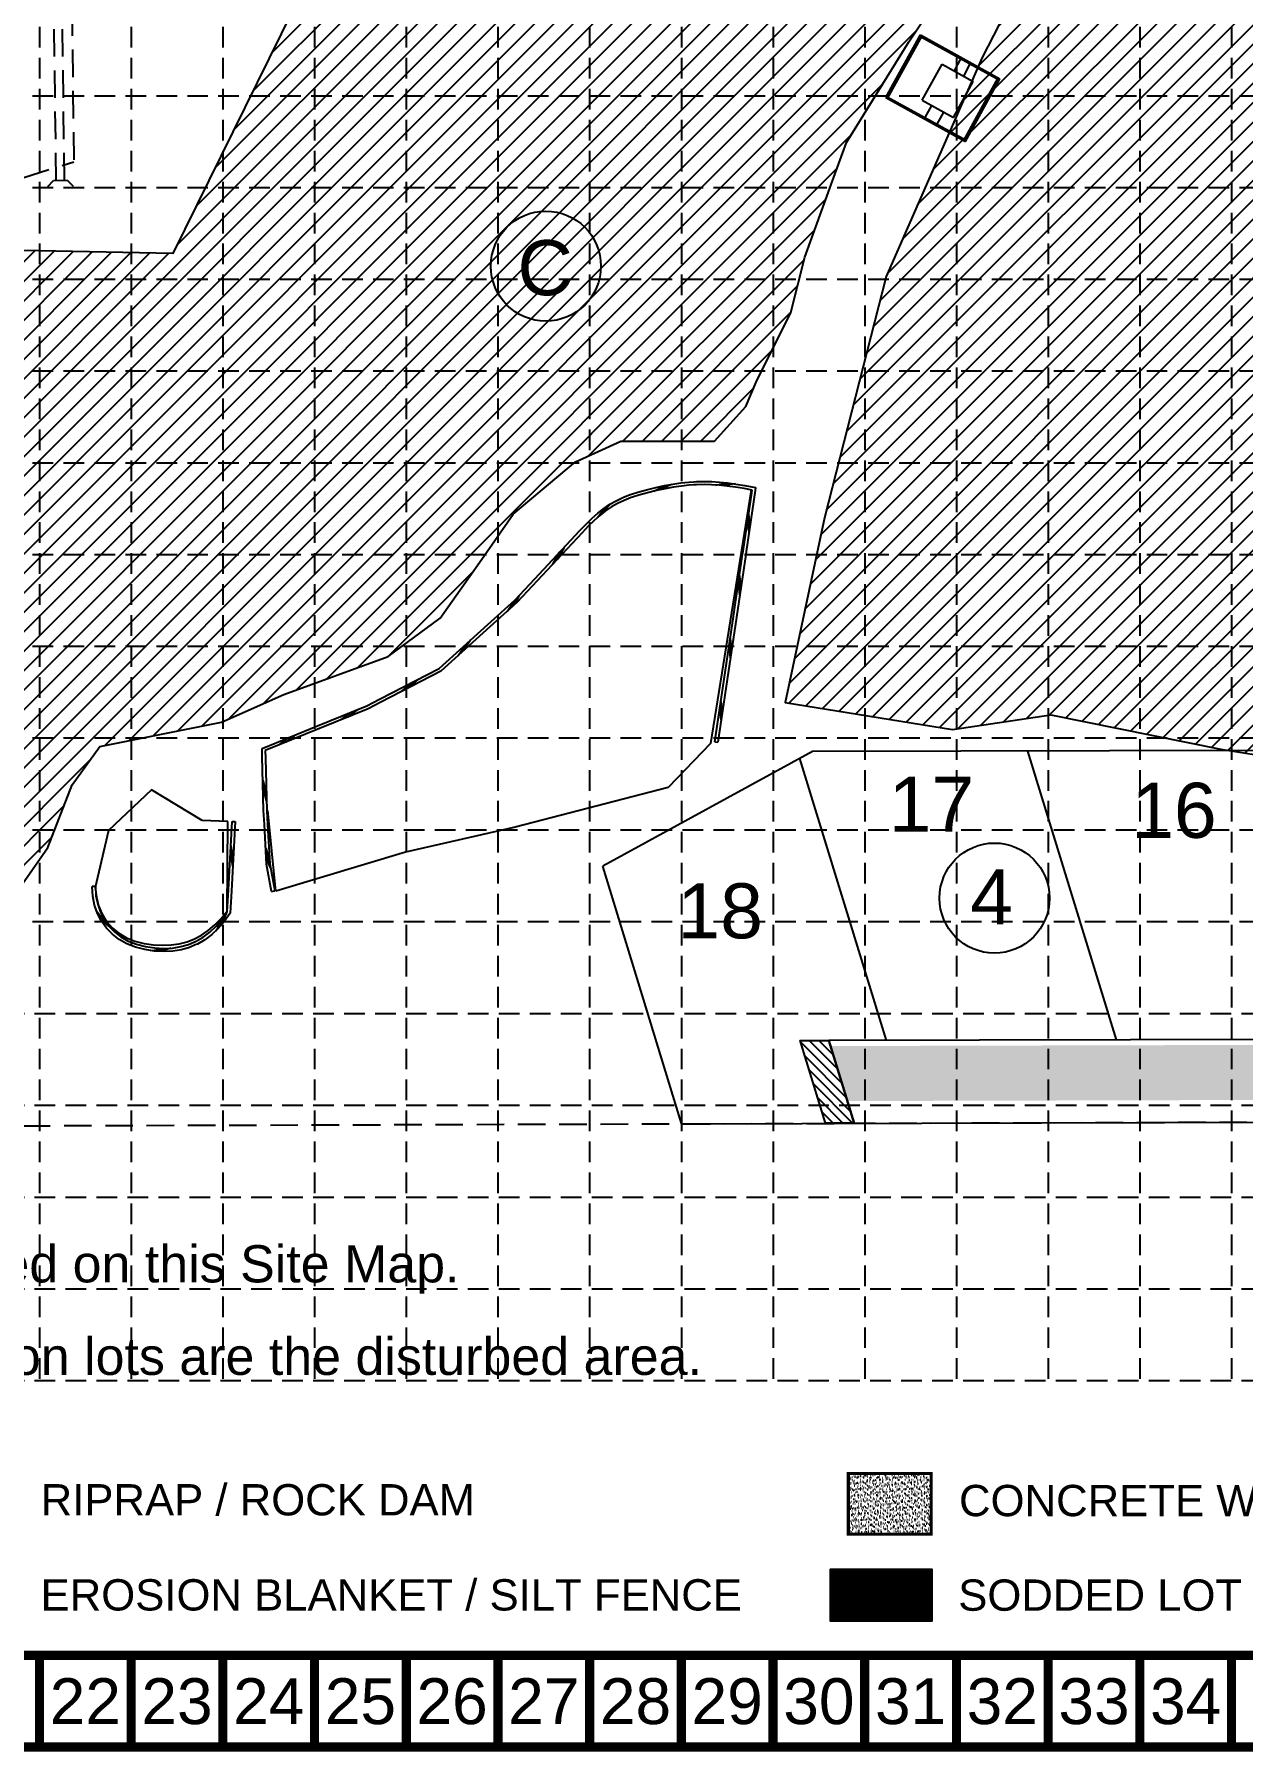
# Model space of a CAD drawing. Header units: feet. Extents: x 8623 to 10760, y 1981 to 3317.
# Drawn here: x 9356 to 9796, y 1981 to 2605 of the extents above; entities that cross this region are included whole.
import ezdxf
from ezdxf.enums import TextEntityAlignment as Align

# ---------------------------------------------------------------- set-up
doc = ezdxf.new("R2010")
doc.units = ezdxf.units.FT
doc.header["$LTSCALE"] = 40
doc.header["$MEASUREMENT"] = 0
doc.linetypes.add('DASHED', pattern=[0.75, 0.5, -0.25])
doc.linetypes.add('HIDDEN', pattern=[0.375, 0.25, -0.125])
doc.layers.get('0').update_dxf_attribs({"linetype": 'CONTINUOUS'})
for name, color, linetype in [('$-EXIST_LOT', 254, 'HIDDEN'), ('$-title', 2, 'CONTINUOUS'), ('$-xstm-undr', 7, 'HIDDEN'), ('1 BLOCK NUMBERS', 7, 'CONTINUOUS'), ('1 POND', 5, 'CONTINUOUS'), ('BASE', 7, 'CONTINUOUS'), ('C-PROP-LN', 5, 'CONTINUOUS'), ('C-TOPO', 5, 'CONTINUOUS'), ('egsu-conc-HTCH', 1, 'CONTINUOUS'), ('egsu-lot_line2', 4, 'CONTINUOUS'), ('GRID', 254, 'DASHED'), ('L-WALK', 5, 'CONTINUOUS'), ('LEGEND', 7, 'CONTINUOUS'), ('lot_number2', 3, 'CONTINUOUS'), ('U-STRM_UNDR', 2, 'CONTINUOUS')]:
    doc.layers.add(name, color=color, linetype=linetype)
doc.styles.add("L200'", font='ARIAL.TTF', dxfattribs={"height": 0.001969})
doc.styles.get("Standard").update_dxf_attribs({"font": 'ARIAL.TTF'})

# ---------------------------------------------------------------- blocks, each defined once
blk = doc.blocks.new('DOT-1', base_point=(100, 100))
blk.add_point((100, 100))

msp = doc.modelspace()

# ---------------------------------------------------------------- hatches: boundary and pattern name
at = {"layer": '$-title'}
h = msp.add_hatch(dxfattribs=at)
h.set_pattern_fill('ANSI31', scale=20, angle=90, style=0)
h.set_pattern_definition([(135, (3981.3127, -136.9641), (-1.767767, -1.767767), [])])
h.paths.add_polyline_path([(9645.25, 2239.06), (9654.46, 2209.08), (9644, 2209.05), (9634.8, 2239.03)])
at = {"layer": '1 POND'}
h = msp.add_hatch(dxfattribs=at)
h.set_pattern_fill('ANSI31', color=256, scale=40, style=0)
h.paths.add_polyline_path([(9690.78, 2639.81), (9617.56, 2617.1), (9586, 2618.36), (9558.22, 2627.2), (9540.55, 2641.07), (9521.61, 2654.95), (9496.36, 2656.21), (9480.95, 2648.74), (9463.64, 2640.29), (9406.73, 2525.01), (9279.23, 2527.53), (9242.62, 2533.84), (9230, 2545.19), (9223.68, 2557.81), (9204.75, 2571.68), (9173.19, 2589.35), (9160.56, 2603.23), (9147.94, 2618.36), (9139.1, 2625.93), (9122.69, 2627.2), (9092.39, 2625.93), (9083.56, 2620.89), (9075.98, 2601.96), (9091.13, 2593.13), (9097.44, 2575.47), (9101.23, 2227.26), (9348.66, 2227.26), (9343.61, 2284.04), (9361.29, 2309.27), (9370.12, 2331.98), (9380.22, 2345.86), (9424.41, 2354.69), (9447.13, 2364.78), (9485, 2378.66), (9503.94, 2392.54), (9519.09, 2413.98), (9530.45, 2430.38), (9553.17, 2449.31), (9569.58, 2456.88), (9603.67, 2456.88), (9615.03, 2469.49), (9618.82, 2478.33), (9631.44, 2503.56), (9636.49, 2523.74), (9646.59, 2551.5), (9651.64, 2565.38), (9674.36, 2601.96), (9679.41, 2609.53), (9685.73, 2617.1)])
h.paths.add_polyline_path([(10049.27, 2765), (9921.91, 2808.23), (9799.04, 2753.66), (9765.08, 2719.37), (9748.36, 2688.35), (9700.93, 2596.23), (9666.03, 2516.63), (9643.65, 2428.99), (9629.34, 2361.91), (9690.19, 2352.08), (9725.98, 2357.44), (9787.73, 2344.92), (9827.11, 2338.66), (9841.43, 2318.09), (9856.64, 2316.3), (9860.22, 2344.03), (9860.22, 2361.02), (9851.27, 2396.79), (9828, 2421.83), (9831.58, 2442.4), (9844.11, 2457.61), (9871.85, 2491.59), (9873.64, 2507.69), (9878.12, 2522.89), (9914.81, 2555.09), (9928.23, 2564.03), (9989.98, 2616.8), (10042.78, 2682.09), (10056.2, 2722.33), (10049.94, 2756.31)])
h.paths.add_polyline_path([(10114.49, 3227.95), (10106.3, 3204.75), (10104.93, 3184.29), (10115.85, 3165.18), (10117.9, 3148.81), (10106.98, 3133.8), (10091.96, 3111.29), (10100.84, 3097.65), (10125.41, 3085.37), (10137.01, 3081.95), (10165, 3075.13), (10166.37, 3079.91), (10190.26, 3055.35), (10220.98, 3046.48), (10259.21, 3062.17), (10261.25, 3062.85), (10263.3, 3048.53), (10262.62, 3034.88), (10266.72, 3023.97), (10283.1, 3014.42), (10289.24, 3014.42), (10294.02, 3017.83), (10306.31, 3024.65), (10309.72, 3042.39), (10302.21, 3053.3), (10289.24, 3073.77), (10283.78, 3085.37), (10278.32, 3112.65), (10272.86, 3122.2), (10255.11, 3134.48), (10251.01, 3139.94), (10246.92, 3154.95), (10229.85, 3163.14), (10225.07, 3165.87), (10223.03, 3167.91), (10220.3, 3185.65), (10218.93, 3227.95), (10118.58, 3226.58)])
at = {"layer": 'BASE'}
h = msp.add_hatch(dxfattribs=at)
h.set_pattern_fill('AR-SAND', color=30, scale=0.879147, style=0)
h.set_pattern_definition([(37.5, (10396.2632, 1993.8114), (-0.0553804, 1.6939605), [0, -1.3363028, 0, -1.4945492, 0, -1.4286132]), (7.5, (10396.2632, 1993.8114), (1.555893, 2.48108), [0, -0.7209002, 0, -1.2044308, 0, -0.461552]), (327.5, (10395.1818, 1993.8114), (2.737787, 0.004975), [0, -0.4395733, 0, -1.5824638, 0, -2.0659944]), (317.5, (10395.1818, 1993.8114), (2.642826, 0.7716055), [0, -0.2197866, 0, -1.037393, 0, -1.1868479])])
h.paths.add_polyline_path([(9682.42, 2059.75), (9682.42, 2081.73), (9652.33, 2081.73), (9652.33, 2059.75)])
at = {"layer": 'egsu-conc-HTCH'}
h = msp.add_hatch(dxfattribs=at)
h.set_pattern_fill('AR-CONC', scale=1.2, style=0)
h.set_pattern_definition([(50, (3981.313, -136.964), (8.607122, -0.753026), [0.9, -9.9]), (355, (3981.313, -136.964), (-1.665016, 9.026306), [0.72, -7.92]), (100.4514, (3982.03, -137.027), (6.942113, 8.273275), [0.764882, -8.413705]), (46.1842, (3981.313, -134.564), (12.806893, -1.986228), [1.35, -14.85]), (96.6356, (3982.38, -134.73), (11.215952, 11.689414), [1.147323, -12.620556]), (351.1842, (3981.313, -134.564), (11.215943, 11.689423), [1.08, -11.88]), (21, (3982.513, -135.164), (7.162885, -4.831427), [0.9, -9.9]), (326, (3982.513, -135.164), (2.919784, 8.7018), [0.72, -7.92]), (71.4514, (3983.11, -135.567), (10.082672, 3.870366), [0.764882, -8.413705]), (37.5, (3981.3127, -136.964), (0.1459183, 3.9947262), [0, -7.824, 0, -8.04, 0, -7.95]), (7.5, (3981.3127, -136.964), (3.1568344, 4.7329405), [0, -4.584, 0, -7.644, 0, -3.03]), (327.5, (3978.6367, -136.964), (6.4058692, -0.2706585), [0, -3, 0, -9.36, 0, -12.42]), (317.5, (3977.437, -136.964), (6.998234, 1.20126), [0, -3.9, 0, -6.216, 0, -8.82])])
edge = h.paths.add_edge_path()
edge.add_line((9837.03, 2237.58), (9646.13, 2237.06))
edge.add_line((9646.13, 2237.06), (9652.26, 2217.08))
edge.add_line((9652.26, 2217.08), (9837.08, 2217.58))
edge.add_arc((9836.96, 2262.58), 45, 270.15589, 305.94382)
edge.add_line((9863.37, 2226.15), (9871.21, 2231.83))
edge.add_arc((9874.15, 2227.79), 5, 52.38428, 125.94382, ccw=False)
edge.add_arc((9906.5, 2269.77), 48, 199.50336, 232.38428, ccw=False)
edge.add_arc((9856.54, 2252.07), 5, -54.05618, 19.50336, ccw=False)
edge.add_line((9859.48, 2248.03), (9851.63, 2242.34))
edge.add_arc((9836.96, 2262.58), 25, 270.15589, 305.94382, ccw=False)
at = {"layer": 'LEGEND'}
h = msp.add_hatch(dxfattribs=at)
h.set_pattern_fill('ANSI31', color=2, scale=87.812858, style=0)
h.set_pattern_definition([(45, (9601.212, 1981.798), (-7.7616, 7.7616), [])])
h.paths.add_polyline_path([(9645.72, 2046.87), (9645.72, 2045.76), (9645.72, 2028.17), (9682.86, 2028.17), (9682.86, 2046.87)])
h = msp.add_hatch(dxfattribs=at)
h.set_pattern_fill('ANSI31', color=2, scale=4.390643, style=0)
h.set_pattern_definition([(45, (9601.2125, 1981.79826), (-0.3880817, 0.3880817), [])])
h.paths.add_polyline_path([(9645.72, 2046.87), (9645.72, 2045.76), (9645.72, 2028.17), (9682.86, 2028.17), (9682.86, 2046.87)])

# ---------------------------------------------------------------- linework, layer by layer
at = {"layer": '$-EXIST_LOT', "color": 253}
for p, q in [((9362.22, 3229.06), (9370.78, 2558.35)), ((9294.89, 2534.82), (9370.78, 2558.35)), ((10352.23, 2210.98), (8965.71, 2206.82))]:
    msp.add_line(p, q, dxfattribs=at)
at = {"layer": '$-title', "color": 7}
msp.add_lwpolyline([(9645.25, 2239.06), (9654.46, 2209.08), (9644, 2209.05), (9634.8, 2239.03)], close=True, dxfattribs=at)
at = {"layer": '$-xstm-undr', "color": 5}
for p, q in [((9364.37, 2551.58), (9359.51, 2931.67)), ((9367.37, 2551.61), (9362.51, 2931.71))]:
    msp.add_line(p, q, dxfattribs=at)
at = {"layer": '1 BLOCK NUMBERS', "color": 7}
for centre in [(9542.38, 2520.46), (9705.48, 2290.83)]:
    msp.add_circle(centre, 20, dxfattribs=at)
at = {"layer": '1 POND'}
for points in [[(9748.36, 2688.35), (9700.93, 2596.23), (9666.03, 2516.63), (9643.65, 2428.99), (9629.34, 2361.91), (9690.19, 2352.08), (9725.98, 2357.44), (9787.73, 2344.92), (9827.11, 2338.66), (9841.43, 2318.09), (9856.64, 2316.3), (9860.22, 2344.03), (9860.22, 2361.02), (9851.27, 2396.79), (9828, 2421.83), (9831.58, 2442.4), (9844.11, 2457.61), (9871.85, 2491.59), (9873.64, 2507.69), (9878.12, 2522.89), (9914.81, 2555.09), (9928.23, 2564.03), (9989.98, 2616.8)], [(9463.64, 2640.29), (9406.73, 2525.01), (9279.23, 2527.53)], [(9343.61, 2284.04), (9361.29, 2309.27), (9370.12, 2331.98), (9380.22, 2345.86), (9424.41, 2354.69), (9447.13, 2364.78), (9485, 2378.66), (9503.94, 2392.54), (9519.09, 2413.98), (9530.45, 2430.38), (9553.17, 2449.31), (9569.58, 2456.88), (9603.67, 2456.88), (9615.03, 2469.49), (9618.82, 2478.33), (9631.44, 2503.56), (9636.49, 2523.74), (9646.59, 2551.5), (9651.64, 2565.38), (9674.36, 2601.96), (9679.41, 2609.53)]]:
    msp.add_lwpolyline(points, dxfattribs=at)
at = {"layer": 'BASE', "const_width": 3.33}
for points in [[(8624.96, 1982.36), (10758.29, 1982.36), (10758.29, 3315.69), (8624.96, 3315.69)], [(8658.29, 2015.69), (10724.96, 2015.69), (10724.96, 3282.36), (8658.29, 3282.36)]]:
    msp.add_lwpolyline(points, close=True, dxfattribs=at)
at = {"layer": 'BASE', "color": 30, "const_width": 1.1}
msp.add_lwpolyline([(9652.33, 2059.75), (9682.42, 2059.75), (9682.42, 2081.73), (9652.33, 2081.73)], close=True, dxfattribs=at)
at = {"layer": 'BASE', "const_width": 3.33}
for points in [[(9358.29, 1982.36), (9358.29, 2015.69)], [(9391.63, 1982.36), (9391.63, 2015.69)], [(9424.96, 1982.36), (9424.96, 2015.69)], [(9458.29, 1982.36), (9458.29, 2015.69)], [(9491.63, 1982.36), (9491.63, 2015.69)], [(9524.96, 1982.36), (9524.96, 2015.69)], [(9558.29, 1982.36), (9558.29, 2015.69)], [(9591.63, 1982.36), (9591.63, 2015.69)], [(9624.96, 1982.36), (9624.96, 2015.69)], [(9658.29, 1982.36), (9658.29, 2015.69)], [(9691.63, 1982.36), (9691.63, 2015.69)], [(9724.96, 1982.36), (9724.96, 2015.69)], [(9758.29, 1982.36), (9758.29, 2015.69)], [(9791.63, 1982.36), (9791.63, 2015.69)]]:
    msp.add_lwpolyline(points, dxfattribs=at)
at = {"layer": 'C-PROP-LN', "color": 7}
msp.add_line((9591.96, 2208.77), (10352.49, 2211.18), dxfattribs=at)
at = {"layer": 'C-TOPO', "color": 7}
for p, q in [((9578.99, 2439.22), (9582.36, 2440.02)), ((9582.36, 2440.02), (9585.54, 2440.69)), ((9582.55, 2439.17), (9585.56, 2440.62)), ((9585.67, 2440.06), (9583.8, 2439.16)), ((9585.54, 2440.69), (9588.57, 2441.24)), ((9585.56, 2440.62), (9585.83, 2440.74)), ((9588.1, 2441.16), (9585.67, 2440.06)), ((9588.76, 2440.12), (9585.76, 2439.57)), ((9588.57, 2441.24), (9591.48, 2441.67)), ((9591.63, 2440.54), (9588.76, 2440.12)), ((9591.48, 2441.67), (9594.32, 2441.97)), ((9594.41, 2440.84), (9591.63, 2440.54)), ((9594.32, 2441.97), (9596.15, 2442.1)), ((9596.22, 2440.96), (9594.41, 2440.84)), ((9596.15, 2442.1), (9597.1, 2442.16)), ((9597.15, 2441.02), (9596.22, 2440.96)), ((9597.1, 2442.16), (9599.87, 2442.22)), ((9599.87, 2441.08), (9597.15, 2441.02)), ((9599.87, 2442.22), (9602.66, 2442.16)), ((9602.61, 2441.02), (9599.87, 2441.08)), ((9605.41, 2440.85), (9602.61, 2441.02)), ((9602.66, 2442.16), (9605.5, 2441.98)), ((9604.19, 2440.92), (9605.43, 2441.15)), ((9608.3, 2440.55), (9605.41, 2440.85)), ((9605.43, 2441.15), (9608.42, 2441.58)), ((9605.5, 2441.98), (9608.43, 2441.68)), ((9608.35, 2441.01), (9606.46, 2440.74)), ((9611.31, 2440.14), (9608.3, 2440.55)), ((9611.16, 2441.31), (9608.35, 2441.01)), ((9608.42, 2441.58), (9608.87, 2441.62)), ((9608.43, 2441.68), (9611.48, 2441.27)), ((9614.49, 2439.62), (9611.31, 2440.14)), ((9611.48, 2441.27), (9614.69, 2440.74)), ((9614.69, 2440.74), (9618.63, 2439.99)), ((9618.63, 2439.99), (9618.48, 2438.95)), ((9563.42, 2432.42), (9565.61, 2433.91)), ((9565.68, 2433.79), (9563.88, 2431.78)), ((9565.61, 2433.91), (9567.9, 2435.22)), ((9566.11, 2434.19), (9565.68, 2433.79)), ((9568.43, 2434.21), (9566.22, 2432.94)), ((9567.9, 2435.22), (9570.34, 2436.39)), ((9570.8, 2435.35), (9568.43, 2434.21)), ((9570.34, 2436.39), (9572.97, 2437.43)), ((9573.36, 2436.36), (9570.8, 2435.35)), ((9572.97, 2437.43), (9573.5, 2437.61)), ((9573.88, 2436.53), (9573.36, 2436.36)), ((9573.5, 2437.61), (9575.84, 2438.37)), ((9576.17, 2437.28), (9573.88, 2436.53)), ((9575.84, 2438.37), (9578.99, 2439.22)), ((9579.27, 2438.12), (9576.17, 2437.28)), ((9582.61, 2438.91), (9579.27, 2438.12)), ((9581.57, 2438.66), (9582.55, 2439.17)), ((9585.76, 2439.57), (9582.61, 2438.91)), ((9614.05, 2416.87), (9617.19, 2438.08)), ((9617.34, 2439.07), (9614.49, 2439.62)), ((9618.48, 2438.95), (9615.18, 2416.71)), ((9617.19, 2438.08), (9617.34, 2439.07)), ((9556.97, 2426.74), (9559.15, 2428.86)), ((9559.92, 2428.02), (9557.78, 2425.94)), ((9559.15, 2428.86), (9561.28, 2430.74)), ((9562.01, 2429.87), (9559.92, 2428.02)), ((9561.23, 2429.18), (9561.84, 2430.07)), ((9561.28, 2430.74), (9563.42, 2432.42)), ((9561.84, 2430.07), (9563.55, 2432.24)), ((9564.09, 2431.5), (9562.01, 2429.87)), ((9563.88, 2431.78), (9562.98, 2430.63)), ((9563.55, 2432.24), (9564.15, 2432.92)), ((9566.22, 2432.94), (9564.09, 2431.5)), ((9616.23, 2423.81), (9615.71, 2428.09)), ((9616.04, 2430.31), (9616.58, 2426.14)), ((9538.38, 2406.87), (9554.7, 2424.37)), ((9555.53, 2423.59), (9539.19, 2406.07)), ((9554.71, 2424.38), (9556.97, 2426.74)), ((9557.78, 2425.94), (9555.53, 2423.59)), ((9544.91, 2412.2), (9547.36, 2416.5)), ((9548.99, 2418.25), (9546.55, 2413.95)), ((9610.53, 2393.11), (9613.9, 2415.85)), ((9615.03, 2415.69), (9611.66, 2392.95)), ((9613.9, 2415.85), (9614.05, 2416.87)), ((9615.18, 2416.71), (9615.03, 2415.69)), ((9531.15, 2399.12), (9538.38, 2406.87)), ((9539.19, 2406.07), (9531.95, 2398.3)), ((9612.84, 2400.91), (9612.38, 2405.62)), ((9612.72, 2407.9), (9613.18, 2403.18)), ((9521.25, 2390.19), (9531.15, 2399.12)), ((9531.95, 2398.3), (9522.04, 2389.37)), ((9528.27, 2394.98), (9531.03, 2399)), ((9531.52, 2398.74), (9530.05, 2396.59)), ((9532.67, 2400.74), (9531.52, 2398.74)), ((9503.53, 2374.22), (9521.25, 2390.19)), ((9607.16, 2370.37), (9610.53, 2393.11)), ((9611.66, 2392.95), (9608.29, 2370.21)), ((9522.04, 2389.37), (9504.18, 2373.27)), ((9515.03, 2384.58), (9512.25, 2380.54)), ((9609.35, 2385.15), (9609.81, 2380.44)), ((9609.47, 2378.16), (9609.02, 2382.88)), ((9481.91, 2363.08), (9503.53, 2374.22)), ((9504.18, 2373.27), (9482.4, 2362.05)), ((9490, 2365.96), (9493.84, 2369.22)), ((9496.01, 2370.34), (9492.17, 2367.08)), ((9603.79, 2347.63), (9607.16, 2370.37)), ((9608.29, 2370.21), (9604.92, 2347.46)), ((9459.33, 2353.4), (9477.28, 2360.69)), ((9477.75, 2359.65), (9460.13, 2352.5)), ((9474.17, 2359.43), (9470.22, 2356.59)), ((9477.28, 2360.69), (9481.91, 2363.08)), ((9482.4, 2362.05), (9477.75, 2359.65)), ((9606.1, 2355.42), (9605.65, 2360.14)), ((9605.98, 2362.41), (9606.44, 2357.7)), ((9439.22, 2345.23), (9459.33, 2353.4)), ((9460.13, 2352.5), (9440.37, 2344.48)), ((9467.98, 2355.68), (9471.89, 2358.5)), ((9445.56, 2346.58), (9449.06, 2349.23)), ((9451.34, 2350.16), (9447.8, 2347.49)), ((9603.79, 2347.63), (9604.92, 2347.46)), ((9439.29, 2342.29), (9439.22, 2345.23)), ((9439.78, 2322.64), (9439.29, 2342.29)), ((9440.37, 2344.48), (9440.45, 2341.63)), ((9440.45, 2341.63), (9440.92, 2322.69)), ((9439.51, 2333.59), (9440.78, 2328.45)), ((9440.84, 2326.06), (9439.57, 2331.11)), ((9440.06, 2317.53), (9439.78, 2322.64)), ((9440.92, 2322.69), (9441.2, 2317.59)), ((9426.97, 2293.79), (9428.29, 2318.71)), ((9429.43, 2318.65), (9428.1, 2293.48)), ((9428.29, 2318.71), (9429.43, 2318.65)), ((9440.84, 2303.13), (9440.06, 2317.53)), ((9441.2, 2317.59), (9441.97, 2303.26)), ((9427.83, 2309.99), (9428.7, 2304.81)), ((9440.52, 2308.97), (9441.92, 2304.22)), ((9428.56, 2302.29), (9427.7, 2307.5)), ((9441.63, 2303.22), (9440.65, 2306.53)), ((9442.66, 2293.23), (9440.84, 2303.13)), ((9442.24, 2301.81), (9441.63, 2303.22)), ((9441.97, 2303.26), (9443.79, 2293.44)), ((9378.6, 2295.08), (9377.46, 2295.01)), ((9377.7, 2291.55), (9377.46, 2295.01)), ((9378.35, 2288.28), (9377.7, 2291.55)), ((9378.6, 2295.08), (9378.83, 2291.7)), ((9378.83, 2291.7), (9379.45, 2288.57)), ((9426.55, 2285.8), (9426.97, 2293.79)), ((9428.1, 2293.48), (9427.67, 2285.41)), ((9442.66, 2293.23), (9443.79, 2293.44)), ((9379.4, 2285.23), (9378.35, 2288.28)), ((9379.05, 2286.25), (9379.62, 2285.32)), ((9380.84, 2282.43), (9379.4, 2285.23)), ((9379.45, 2288.57), (9380.45, 2285.68)), ((9379.62, 2285.32), (9381.64, 2282.92)), ((9381.15, 2282.62), (9380.09, 2283.9)), ((9380.45, 2285.68), (9381.82, 2283.03)), ((9424.62, 2283.1), (9426.55, 2285.8)), ((9426.14, 2285.23), (9425.12, 2282.71)), ((9427.67, 2285.41), (9425.52, 2282.39)), ((9382.65, 2279.91), (9380.84, 2282.43)), ((9383.46, 2280.58), (9381.15, 2282.62)), ((9381.64, 2282.92), (9382.33, 2282.32)), ((9381.82, 2283.03), (9383.52, 2280.64)), ((9384.8, 2277.68), (9382.65, 2279.91)), ((9383.79, 2280.37), (9383.46, 2280.58)), ((9383.52, 2280.64), (9385.56, 2278.53)), ((9387.29, 2275.76), (9384.8, 2277.68)), ((9385.56, 2278.53), (9387.92, 2276.72)), ((9417.76, 2276.65), (9420.19, 2278.46)), ((9420.92, 2277.59), (9418.39, 2275.69)), ((9420.19, 2278.46), (9422.48, 2280.61)), ((9423.3, 2279.82), (9420.92, 2277.59)), ((9422.25, 2278.84), (9423.07, 2280.05)), ((9422.48, 2280.61), (9424.62, 2283.1)), ((9423.07, 2280.05), (9424.67, 2283.06)), ((9425.52, 2282.39), (9423.3, 2279.82)), ((9425.12, 2282.71), (9424.03, 2280.67)), ((9424.67, 2283.06), (9424.77, 2283.3)), ((9390.05, 2274.2), (9387.29, 2275.76)), ((9387.92, 2276.72), (9390.55, 2275.23)), ((9390.09, 2274.18), (9390.05, 2274.2)), ((9393.19, 2272.95), (9390.09, 2274.18)), ((9390.55, 2275.23), (9390.59, 2275.21)), ((9390.59, 2275.21), (9393.54, 2274.03)), ((9396.56, 2272.09), (9393.19, 2272.95)), ((9393.54, 2274.03), (9396.78, 2273.2)), ((9400.11, 2271.56), (9396.56, 2272.09)), ((9396.78, 2273.2), (9400.22, 2272.7)), ((9398.63, 2271.78), (9400.14, 2271.89)), ((9403.51, 2271.38), (9400.11, 2271.56)), ((9400.14, 2271.89), (9403.51, 2272.48)), ((9400.22, 2272.7), (9403.51, 2272.53)), ((9403.51, 2271.91), (9401.17, 2271.51)), ((9403.51, 2272.53), (9406.66, 2272.69)), ((9406.16, 2272.66), (9403.51, 2271.91)), ((9403.51, 2272.48), (9403.71, 2272.54)), ((9406.78, 2271.55), (9403.51, 2271.38)), ((9406.66, 2272.69), (9409.65, 2273.18)), ((9409.9, 2272.07), (9406.78, 2271.55)), ((9409.65, 2273.18), (9412.5, 2274.01)), ((9412.88, 2272.93), (9409.9, 2272.07)), ((9412.5, 2274.01), (9414.42, 2274.83)), ((9414.9, 2273.79), (9412.88, 2272.93)), ((9414.42, 2274.83), (9415.2, 2275.16)), ((9415.71, 2274.14), (9414.9, 2273.79)), ((9415.2, 2275.16), (9417.76, 2276.65)), ((9418.39, 2275.69), (9415.71, 2274.14))]:
    msp.add_line(p, q, dxfattribs=at)
at = {"layer": 'C-TOPO'}
msp.add_line((9510.47, 2378.94), (9513.25, 2382.98), dxfattribs=at)
at = {"layer": 'egsu-lot_line2', "color": 7}
for p, q in [((9639.26, 2344.04), (9563.03, 2302.39)), ((9666.15, 2239.11), (9634.69, 2341.55)), ((9801.17, 2344.48), (9639.26, 2344.04)), ((9749.77, 2239.34), (9717.55, 2344.25)), ((9591.74, 2208.91), (9563.03, 2302.39)), ((9854.62, 2239.63), (9645.25, 2239.06)), ((9654.46, 2209.08), (9645.25, 2239.06))]:
    msp.add_line(p, q, dxfattribs=at)
at = {"layer": 'GRID', "color": 253, "linetype": 'HIDDEN', "ltscale": 0.75}
for p, q in [((9358.29, 3282.36), (9358.29, 2115.55)), ((9391.63, 3282.36), (9391.63, 2115.55)), ((9424.96, 3282.36), (9424.96, 2115.55)), ((9458.29, 3282.36), (9458.29, 2115.55)), ((9491.63, 3282.36), (9491.63, 2115.55)), ((9524.96, 3282.36), (9524.96, 2115.55)), ((9558.29, 3282.36), (9558.29, 2115.55)), ((9591.63, 3282.36), (9591.63, 2115.55)), ((9624.96, 3282.36), (9624.96, 2115.55)), ((9658.29, 3282.36), (9658.29, 2115.55)), ((9691.63, 3282.36), (9691.63, 2115.55)), ((9724.96, 3282.36), (9724.96, 2115.55)), ((9758.29, 3282.36), (9758.29, 2115.55)), ((9791.63, 3282.36), (9791.63, 2115.55)), ((8658.29, 2582.36), (10724.96, 2582.36)), ((8658.29, 2549.03), (10724.96, 2549.03)), ((8658.29, 2515.69), (10724.96, 2515.69)), ((8658.29, 2482.36), (10724.96, 2482.36)), ((8658.29, 2449.03), (10724.96, 2449.03)), ((8658.29, 2415.69), (10724.96, 2415.69)), ((8658.29, 2382.36), (10724.96, 2382.36)), ((8658.29, 2349.03), (10724.96, 2349.03)), ((8658.29, 2315.69), (10724.96, 2315.69)), ((8658.29, 2282.36), (10724.96, 2282.36)), ((8659.04, 2248.88), (10725.71, 2248.88)), ((8659.04, 2215.55), (10725.71, 2215.55)), ((8659.04, 2182.21), (10725.71, 2182.21)), ((8659.04, 2148.88), (10725.71, 2148.88)), ((8659.04, 2115.55), (10725.71, 2115.55))]:
    msp.add_line(p, q, dxfattribs=at)
at = {"layer": 'L-WALK', "color": 7}
for p, q in [((9617.04, 2439.19), (9602.2, 2346.95)), ((9602.2, 2346.95), (9586.87, 2331.03)), ((9399.02, 2330.17), (9383.44, 2315.38)), ((9417.44, 2319.03), (9399.02, 2330.17)), ((9586.87, 2331.03), (9531.18, 2316.55)), ((9444.26, 2293.4), (9441.27, 2322.67)), ((9383.44, 2315.38), (9378.59, 2294.69)), ((9426.72, 2318.64), (9417.44, 2319.03)), ((9426.48, 2286.1), (9426.72, 2318.64)), ((9531.18, 2316.55), (9491.33, 2307.49)), ((9491.33, 2307.49), (9444.26, 2293.4)), ((9378.59, 2294.69), (9378.97, 2291.2)), ((9378.97, 2291.2), (9379.79, 2287.97)), ((9379.79, 2287.97), (9381.03, 2285.02)), ((9381.03, 2285.02), (9382.68, 2282.37)), ((9424.31, 2283.44), (9426.48, 2286.1)), ((9382.68, 2282.37), (9384.72, 2280.04)), ((9384.72, 2280.04), (9387.12, 2278.05)), ((9387.12, 2278.05), (9389.88, 2276.42)), ((9417.21, 2277.41), (9419.67, 2279.1)), ((9419.67, 2279.1), (9422.04, 2281.11)), ((9422.04, 2281.11), (9424.31, 2283.44)), ((9389.88, 2276.42), (9392.96, 2275.17)), ((9392.96, 2275.17), (9396.36, 2274.33)), ((9396.36, 2274.33), (9399.77, 2273.85)), ((9399.77, 2273.85), (9403.03, 2273.68)), ((9403.03, 2273.68), (9406.13, 2273.81)), ((9406.13, 2273.81), (9409.1, 2274.24)), ((9409.1, 2274.24), (9411.92, 2274.99)), ((9411.92, 2274.99), (9414.62, 2276.04)), ((9414.62, 2276.04), (9417.21, 2277.41))]:
    msp.add_line(p, q, dxfattribs=at)
at = {"layer": 'LEGEND', "color": 2}
msp.add_lwpolyline([(9645.72, 2045.76), (9645.72, 2028.17), (9682.86, 2028.17), (9682.86, 2046.87), (9645.72, 2046.87)], close=True, dxfattribs=at)
at = {"layer": 'U-STRM_UNDR', "color": 5}
for p, q in [((9665.97, 2581.71), (9678.52, 2604.47)), ((9666.55, 2581.38), (9679.11, 2604.15)), ((9678.28, 2604.04), (9707.18, 2588.1)), ((9678.52, 2604.47), (9707.42, 2588.54)), ((9690.87, 2591.39), (9693.28, 2595.76)), ((9679.13, 2580.73), (9686.38, 2593.86)), ((9686.38, 2593.86), (9697.76, 2587.59)), ((9694.26, 2589.52), (9696.67, 2593.9)), ((9690.52, 2574.45), (9697.76, 2587.59)), ((9694.28, 2566.09), (9706.83, 2588.86)), ((9694.87, 2565.77), (9707.42, 2588.54)), ((9665.97, 2581.71), (9694.87, 2565.77)), ((9666.21, 2582.14), (9695.11, 2566.21)), ((9679.13, 2580.73), (9690.52, 2574.45)), ((9680.22, 2574.42), (9682.63, 2578.8)), ((9684.6, 2572), (9687.01, 2576.38)), ((9361.28, 2549.42), (9363.37, 2551.56)), ((9363.37, 2551.56), (9368.37, 2551.63)), ((9368.37, 2551.63), (9370.52, 2549.53))]:
    msp.add_line(p, q, dxfattribs=at)

# ---------------------------------------------------------------- block references
at = {"layer": 'C-TOPO', "color": 7, "xscale": 0.01648999999997613, "yscale": 0.01649000000000456, "zscale": 0.01649}
msp.add_blockref('DOT-1', (9531.55, 2398.71), dxfattribs=at)

# ---------------------------------------------------------------- texts
at = {"layer": '1 BLOCK NUMBERS', "color": 7}
for s, p in [('C', (9542.12, 2509.87)), ('4', (9704.4, 2281.31))]:
    msp.add_text(s, height=20, dxfattribs=at).set_placement(p, align=Align.CENTER)
at = {"layer": 'BASE', "color": 7, "style": "L200'"}
for s, height, p in [('Location of concrete washout will be determined in the field and will be reflected on this Site Map.', 13.5181, (8698.57, 2151.19)), ('Stabilization practices are expected to be used at all disturbed areas; DR Horton lots are the disturbed area.', 13.51814, (8698.55, 2117.58))]:
    msp.add_text(s, height=height, dxfattribs=at).set_placement(p)
at = {"layer": 'BASE'}
for s, p in [('22', (9374.96, 1999.03)), ('23', (9408.29, 1999.03)), ('24', (9441.63, 1999.03)), ('25', (9474.96, 1999.03)), ('26', (9508.29, 1999.03)), ('27', (9541.63, 1999.03)), ('28', (9574.96, 1999.03)), ('29', (9608.29, 1999.03)), ('30', (9641.63, 1999.03)), ('31', (9674.96, 1999.03)), ('32', (9708.29, 1999.03)), ('33', (9741.63, 1999.03)), ('34', (9774.96, 1999.03))]:
    msp.add_text(s, height=16.667, dxfattribs=at).set_placement(p, align=Align.MIDDLE_CENTER)
at = {"layer": 'LEGEND', "style": "L200'"}
for s, height, p in [('RIPRAP / ROCK DAM', 11.3664, (9358.72, 2066.53)), ('CONCRETE WASHOUT', 11.3664, (9692.57, 2066.25)), ('EROSION BLANKET / SILT FENCE', 11.3664, (9358.68, 2031.98)), ('SODDED LOT', 11.366, (9692.28, 2031.89))]:
    msp.add_text(s, height=height, dxfattribs=at).set_placement(p)
at = {"layer": 'lot_number2', "color": 7}
for s, p in [('17', (9682.56, 2314.91)), ('16', (9770.69, 2312.72)), ('18', (9605.74, 2276.19))]:
    msp.add_text(s, height=20, dxfattribs=at).set_placement(p, align=Align.CENTER)

doc.saveas('drawing.dxf')
